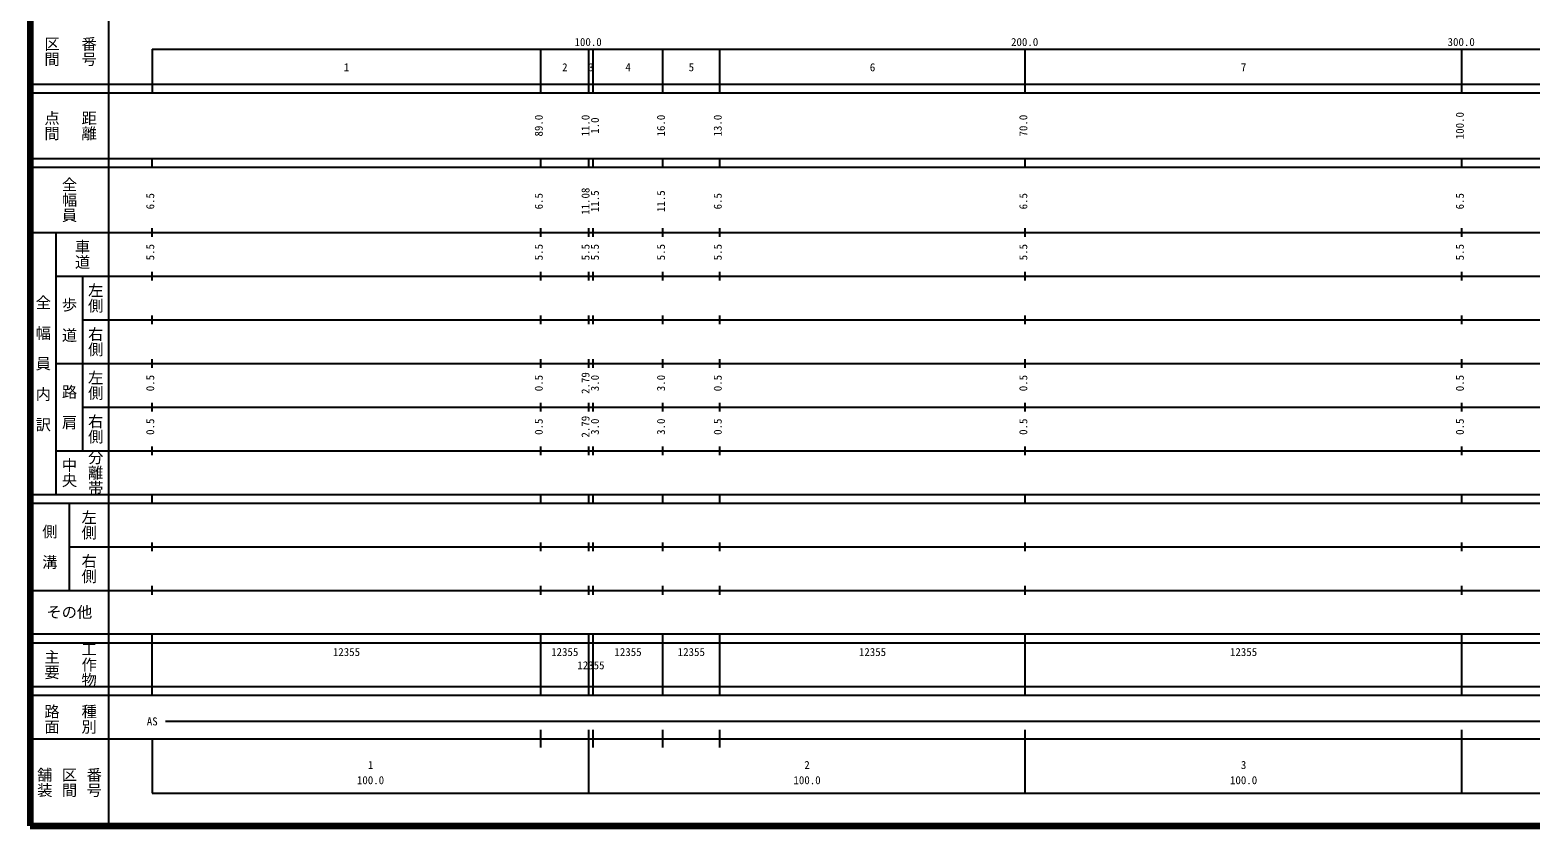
# Model space of a CAD drawing. Units: millimetres on the paper, enlarged 1000 times. Extents: x 40000 to 680000, y 20000 to 380000.
# Drawn here: x 40000 to 383834, y 20000 to 202409 of the extents above; entities that cross this region are included whole.
import ezdxf
from ezdxf.enums import TextEntityAlignment as Align

# ---------------------------------------------------------------- set-up
doc = ezdxf.new("R2010")
doc.units = ezdxf.units.MM
doc.header["$LTSCALE"] = 1000
doc.layers.add('M-TTL', color=7, linetype='Continuous', lineweight=140)
doc.layers.add('M-TTL-BAND', color=7, linetype='Continuous', lineweight=25)
doc.styles.add('@ＭＳ ゴシック', font='')
doc.styles.add('ＭＳ ゴシック', font='')
doc.styles.get('@ＭＳ ゴシック').set_extended_font_data('@MS Gothic')
doc.styles.get('ＭＳ ゴシック').set_extended_font_data('MS Gothic')

msp = doc.modelspace()

# ---------------------------------------------------------------- linework, layer by layer
at = {"layer": 'M-TTL', "color": 2}
for p, q in [((40000, 380000), (40000, 20000)), ((40000, 20000), (680000, 20000))]:
    msp.add_line(p, q, dxfattribs=at)
at = {"layer": 'M-TTL-BAND'}
for p, q in [((58000, 370000), (58000, 20000)), ((68000, 198000), (579000, 198000)), ((68000, 198000), (68000, 188000)), ((157000, 188000), (157000, 198000)), ((168000, 188000), (168000, 198000)), ((169000, 188000), (169000, 198000)), ((185000, 188000), (185000, 198000)), ((198000, 188000), (198000, 198000)), ((268000, 188000), (268000, 198000)), ((368000, 188000), (368000, 198000)), ((40000, 190000), (579000, 190000)), ((40000, 188000), (579000, 188000)), ((40000, 173000), (579000, 173000)), ((68000, 171000), (68000, 173000)), ((157000, 171000), (157000, 173000)), ((168000, 171000), (168000, 173000)), ((169000, 171000), (169000, 173000)), ((185000, 171000), (185000, 173000)), ((198000, 171000), (198000, 173000)), ((268000, 171000), (268000, 173000)), ((368000, 171000), (368000, 173000)), ((40000, 171000), (579000, 171000)), ((40000, 156000), (579000, 156000)), ((46000, 96000), (46000, 156000)), ((68000, 155000), (68000, 157000)), ((157000, 155000), (157000, 157000)), ((168000, 155000), (168000, 157000)), ((169000, 155000), (169000, 157000)), ((185000, 155000), (185000, 157000)), ((198000, 155000), (198000, 157000)), ((268000, 155000), (268000, 157000)), ((368000, 155000), (368000, 157000)), ((46000, 146000), (579000, 146000)), ((52000, 146000), (52000, 106000)), ((68000, 145000), (68000, 147000)), ((157000, 145000), (157000, 147000)), ((168000, 145000), (168000, 147000)), ((169000, 145000), (169000, 147000)), ((185000, 145000), (185000, 147000)), ((198000, 145000), (198000, 147000)), ((268000, 145000), (268000, 147000)), ((368000, 145000), (368000, 147000)), ((52000, 136000), (579000, 136000)), ((68000, 135000), (68000, 137000)), ((157000, 135000), (157000, 137000)), ((168000, 135000), (168000, 137000)), ((169000, 135000), (169000, 137000)), ((185000, 135000), (185000, 137000)), ((198000, 135000), (198000, 137000)), ((268000, 135000), (268000, 137000)), ((368000, 135000), (368000, 137000)), ((46000, 126000), (579000, 126000)), ((68000, 125000), (68000, 127000)), ((157000, 125000), (157000, 127000)), ((168000, 125000), (168000, 127000)), ((169000, 125000), (169000, 127000)), ((185000, 125000), (185000, 127000)), ((198000, 125000), (198000, 127000)), ((268000, 125000), (268000, 127000)), ((368000, 125000), (368000, 127000)), ((68000, 115000), (68000, 117000)), ((157000, 115000), (157000, 117000)), ((168000, 115000), (168000, 117000)), ((169000, 115000), (169000, 117000)), ((185000, 115000), (185000, 117000)), ((198000, 115000), (198000, 117000)), ((268000, 115000), (268000, 117000)), ((368000, 115000), (368000, 117000)), ((52000, 116000), (579000, 116000)), ((68000, 105000), (68000, 107000)), ((157000, 105000), (157000, 107000)), ((168000, 105000), (168000, 107000)), ((169000, 105000), (169000, 107000)), ((185000, 105000), (185000, 107000)), ((198000, 105000), (198000, 107000)), ((268000, 105000), (268000, 107000)), ((368000, 105000), (368000, 107000)), ((46000, 106000), (579000, 106000)), ((40000, 96000), (579000, 96000)), ((40000, 94000), (579000, 94000)), ((49000, 94000), (49000, 74000)), ((68000, 94000), (68000, 96000)), ((157000, 94000), (157000, 96000)), ((168000, 94000), (168000, 96000)), ((169000, 94000), (169000, 96000)), ((185000, 94000), (185000, 96000)), ((198000, 94000), (198000, 96000)), ((268000, 94000), (268000, 96000)), ((368000, 94000), (368000, 96000)), ((49000, 84000), (579000, 84000)), ((68000, 83000), (68000, 85000)), ((157000, 83000), (157000, 85000)), ((168000, 83000), (168000, 85000)), ((169000, 83000), (169000, 85000)), ((185000, 83000), (185000, 85000)), ((198000, 83000), (198000, 85000)), ((268000, 83000), (268000, 85000)), ((368000, 83000), (368000, 85000)), ((40000, 74000), (579000, 74000)), ((68000, 73000), (68000, 75000)), ((157000, 73000), (157000, 75000)), ((168000, 73000), (168000, 75000)), ((169000, 73000), (169000, 75000)), ((185000, 73000), (185000, 75000)), ((198000, 73000), (198000, 75000)), ((268000, 73000), (268000, 75000)), ((368000, 73000), (368000, 75000)), ((40000, 64000), (579000, 64000)), ((40000, 62000), (579000, 62000)), ((68000, 62000), (68000, 64000)), ((68000, 52000), (68000, 62000)), ((157000, 62000), (157000, 64000)), ((157000, 52000), (157000, 62000)), ((157000, 52000), (157000, 62000)), ((168000, 62000), (168000, 64000)), ((168000, 52000), (168000, 62000)), ((168000, 52000), (168000, 62000)), ((169000, 62000), (169000, 64000)), ((169000, 52000), (169000, 62000)), ((169000, 52000), (169000, 62000)), ((185000, 62000), (185000, 64000)), ((185000, 52000), (185000, 62000)), ((185000, 52000), (185000, 62000)), ((198000, 62000), (198000, 64000)), ((198000, 52000), (198000, 62000)), ((198000, 52000), (198000, 62000)), ((268000, 62000), (268000, 64000)), ((268000, 52000), (268000, 62000)), ((268000, 52000), (268000, 62000)), ((368000, 62000), (368000, 64000)), ((368000, 52000), (368000, 62000)), ((368000, 52000), (368000, 62000)), ((40000, 52000), (579000, 52000)), ((68000, 50000), (68000, 52000)), ((157000, 50000), (157000, 52000)), ((168000, 50000), (168000, 52000)), ((169000, 50000), (169000, 52000)), ((185000, 50000), (185000, 52000)), ((198000, 50000), (198000, 52000)), ((268000, 50000), (268000, 52000)), ((368000, 50000), (368000, 52000)), ((40000, 50000), (579000, 50000)), ((71000, 44000), (565000, 44000)), ((157000, 38000), (157000, 42000)), ((168000, 27500), (168000, 42000)), ((169000, 38000), (169000, 42000)), ((185000, 38000), (185000, 42000)), ((198000, 38000), (198000, 42000)), ((268000, 27500), (268000, 42000)), ((368000, 27500), (368000, 42000)), ((40000, 40000), (579000, 40000)), ((68000, 40000), (68000, 27500)), ((68000, 27500), (579000, 27500))]:
    msp.add_line(p, q, dxfattribs=at)

# ---------------------------------------------------------------- texts
at = {"layer": 'M-TTL-BAND', "style": '@ＭＳ ゴシック'}
for s, p in [('区間', (45000, 197500)), ('番号', (53500, 197500)), ('点間', (45000, 180500)), ('距離', (53500, 180500)), ('全幅員', (49000, 163500)), ('車道', (52000, 151000)), ('全\u3000幅\u3000員\u3000内\u3000訳', (43000, 126000)), ('歩\u3000道', (49000, 136000)), ('左側', (55000, 141000)), ('右側', (55000, 131000)), ('左側', (55000, 121000)), ('路\u3000肩', (49000, 116000)), ('右側', (55000, 111000)), ('中央', (49000, 101000)), ('分離帯', (55000, 101000)), ('左側', (53500, 89000)), ('側\u3000溝', (44500, 84000)), ('右側', (53500, 79000)), ('主要', (45000, 57000)), ('工作物', (53500, 57000)), ('路面', (45000, 44500)), ('種別', (53500, 44500)), ('舗装', (43333, 30000)), ('区間', (49000, 30000)), ('番号', (54667, 30000))]:
    msp.add_text(s, height=2566, rotation=270, dxfattribs=at).set_placement(p, align=Align.MIDDLE_CENTER)
at = {"layer": 'M-TTL-BAND', "style": 'ＭＳ ゴシック'}
for s, p in [('100.0', (167844, 198195)), ('200.0', (267844, 198195)), ('300.0', (367844, 198195)), ('1', (112500, 192405)), ('2', (162500, 192405)), ('3', (168500, 192405)), ('4', (177000, 192405)), ('5', (191500, 192405)), ('6', (233000, 192405)), ('7', (318000, 192405)), ('AS', (68000, 42500)), ('1', (118000, 32523)), ('2', (218000, 32523)), ('3', (318000, 32523)), ('100.0', (118000, 29033)), ('100.0', (218000, 29033)), ('100.0', (318000, 29033))]:
    msp.add_text(s, height=1833, dxfattribs=at).set_placement(p, align=Align.BOTTOM_CENTER)
for s, p in [('89.0', (158000, 180500)), ('11.0', (168711, 180500)), ('1.0', (170866, 180500)), ('16.0', (186000, 180500)), ('13.0', (199000, 180500)), ('70.0', (269000, 180500)), ('100.0', (369000, 180500)), ('11.08', (168711, 163174)), ('11.5', (170866, 163174)), ('11.5', (186000, 163174)), ('6.5', (69000, 163174)), ('6.5', (158000, 163174)), ('6.5', (199000, 163174)), ('6.5', (269000, 163174)), ('6.5', (369000, 163174)), ('5.5', (69000, 151500)), ('5.5', (158000, 151500)), ('5.5', (168711, 151500)), ('5.5', (170866, 151500)), ('5.5', (186000, 151500)), ('5.5', (199000, 151500)), ('5.5', (269000, 151500)), ('5.5', (369000, 151500)), ('2.79', (168711, 121500)), ('0.5', (69000, 121500)), ('0.5', (158000, 121500)), ('3.0', (170866, 121500)), ('3.0', (186000, 121500)), ('0.5', (199000, 121500)), ('0.5', (269000, 121500)), ('0.5', (369000, 121500)), ('2.79', (168711, 111500)), ('0.5', (69000, 111500)), ('0.5', (158000, 111500)), ('3.0', (170866, 111500)), ('3.0', (186000, 111500)), ('0.5', (199000, 111500)), ('0.5', (269000, 111500)), ('0.5', (369000, 111500))]:
    msp.add_text(s, height=1833, rotation=90, dxfattribs=at).set_placement(p, align=Align.BOTTOM_CENTER)
msp.add_text('その他', height=2566, dxfattribs=at).set_placement((49000, 69000), align=Align.MIDDLE_CENTER)
for p in [(109375, 58405), (159375, 58405), (173875, 58405), (188375, 58405), (229875, 58405), (314875, 58405), (165375, 55360)]:
    msp.add_text('12355', height=1833, dxfattribs=at).set_placement(p, align=Align.BOTTOM_LEFT)

doc.saveas('drawing.dxf')
